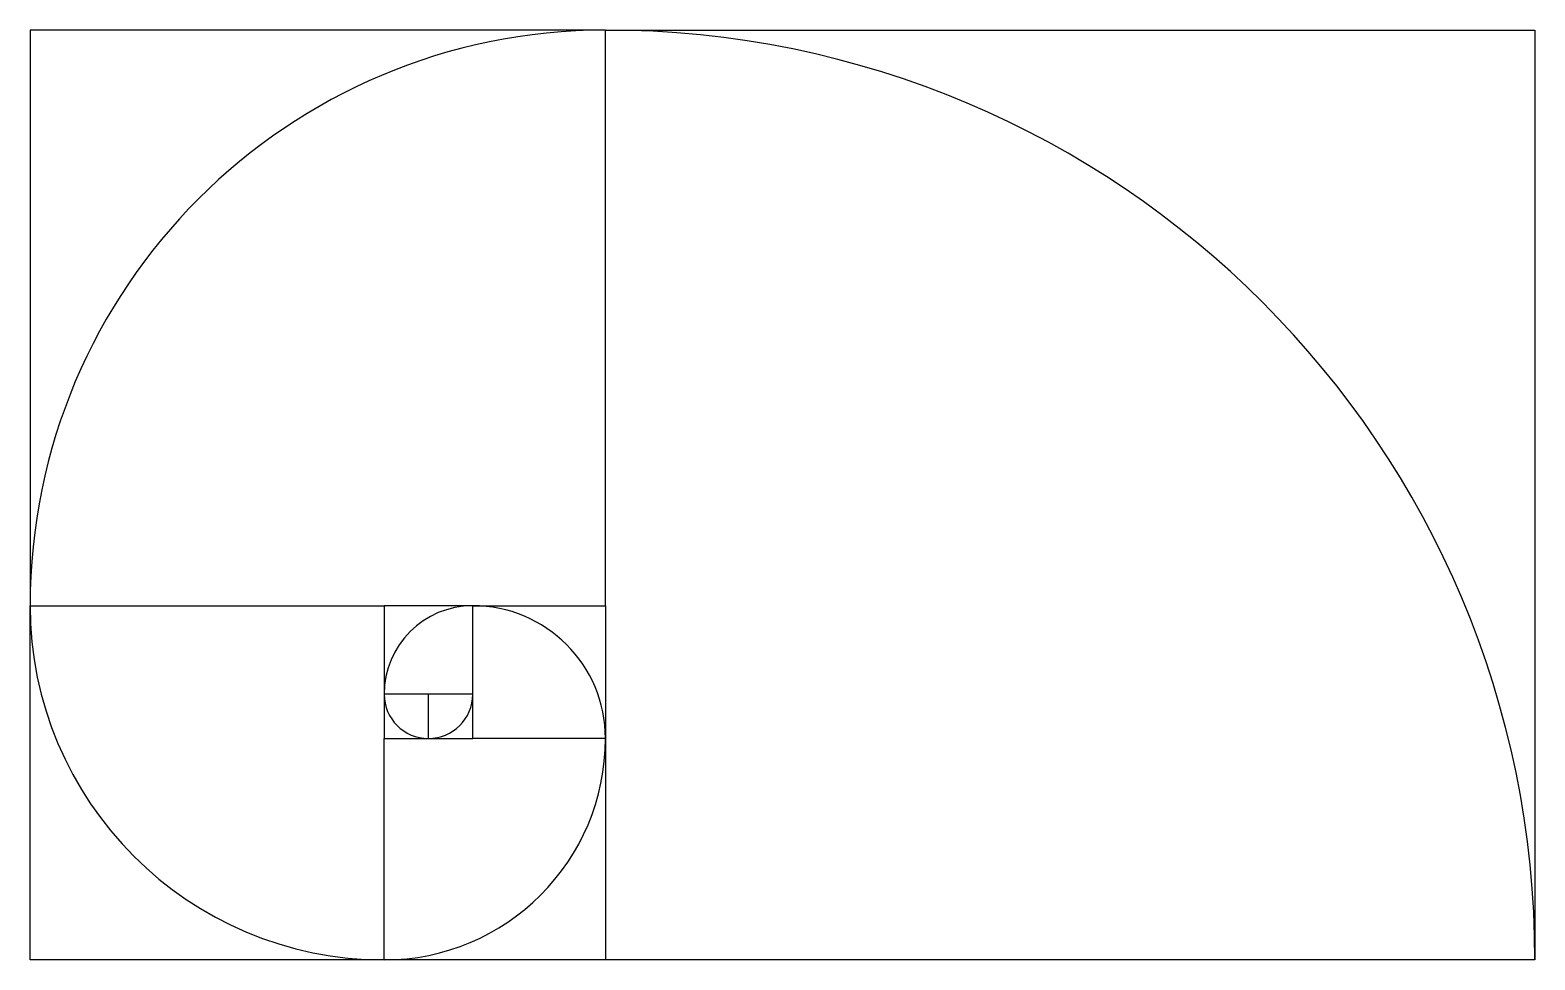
# Model space of a CAD drawing. Extents: x 100 to 440, y 40 to 250.
import ezdxf

# ---------------------------------------------------------------- set-up
doc = ezdxf.new("R2010")
doc.units = 0
doc.layers.get('0').update_dxf_attribs({"linetype": 'CONTINUOUS'})

msp = doc.modelspace()

# ---------------------------------------------------------------- linework, layer by layer
for p, q in [((230, 250), (100, 250)), ((100, 250), (100, 120)), ((230, 120), (230, 250)), ((230, 250), (440, 250)), ((440, 250), (440, 40)), ((100, 40), (100, 120)), ((100, 120), (180, 120)), ((200, 120), (180, 120)), ((180, 120), (180, 100)), ((200, 100), (200, 120)), ((200, 120), (230, 120)), ((230, 120), (230, 90)), ((200, 100), (180, 100)), ((180, 100), (180, 90)), ((190, 90), (190, 100)), ((200, 90), (200, 100)), ((180, 90), (200, 90)), ((180, 40), (180, 90)), ((230, 90), (200, 90)), ((230, 90), (230, 40)), ((180, 40), (100, 40)), ((230, 40), (180, 40)), ((440, 40), (230, 40))]:
    msp.add_line(p, q)
for centre, radius, start, end in [((230, 120), 130, 90, 180), ((230, 40), 210, 0, 90), ((180, 120), 80, 180, 270), ((200, 100), 20, 90, 180), ((200, 90), 30, 0, 90), ((190, 100), 10, 180, 270), ((190, 100), 10, 270, 0), ((180, 90), 50, 270, 0)]:
    msp.add_arc(centre, radius, start, end)

doc.saveas('drawing.dxf')
